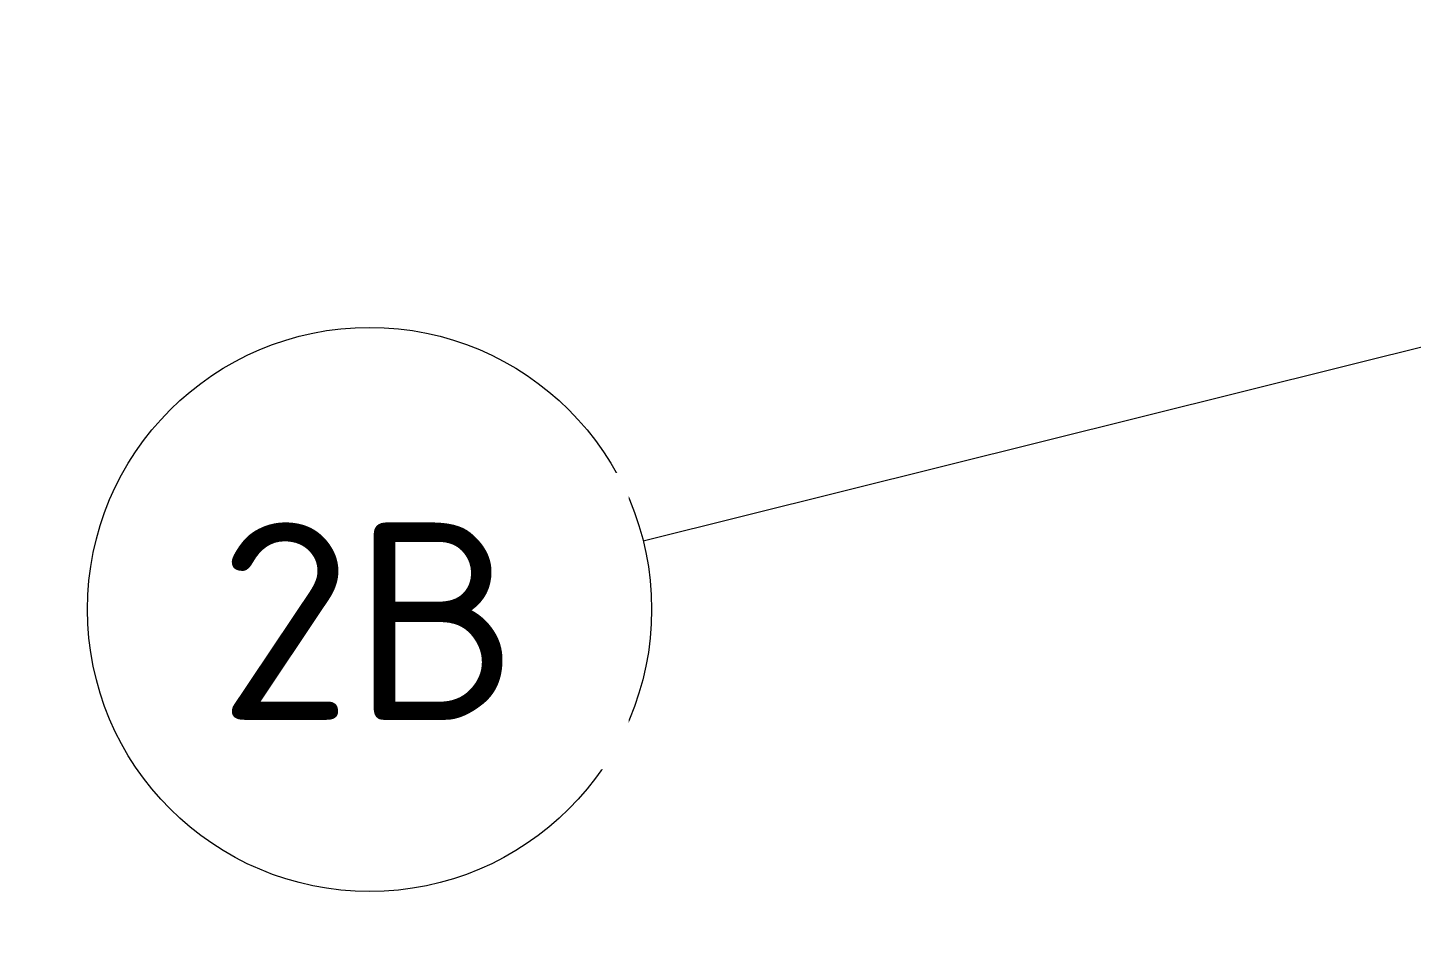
# Model space of a CAD drawing. Header units: millimetres. Extents: x 665 to 246729, y 5858 to 4056708.
# Drawn here: x 24605 to 29510, y 4015761 to 4019036 of the extents above; entities that cross this region are included whole.
import ezdxf

# ---------------------------------------------------------------- set-up
doc = ezdxf.new("R2010")
doc.units = ezdxf.units.MM
doc.layers.add('Z-030-M_GRID', color=191, linetype='Continuous', lineweight=13)
doc.layers.add('Z-033_T_GRIDREF', color=31, linetype='Continuous', lineweight=13)
doc.styles.add('ISOCPEUR_2', font='isocpeur.ttf', dxfattribs={"height": 700})

# ---------------------------------------------------------------- blocks, each defined once
blk = doc.blocks.new('Grid - NRP_Grid-Head-320187-S6_001 - UPPER ROOF FRAMING - PART 3')
at = {"layer": 'Z-033_T_GRIDREF'}
blk.add_circle((0, 0), 5, dxfattribs=at)

msp = doc.modelspace()

# ---------------------------------------------------------------- linework, layer by layer
at = {"layer": 'Z-030-M_GRID'}
msp.add_line((34092.9, 4019035.9), (26787.1, 4017215.3), dxfattribs=at)

# ---------------------------------------------------------------- block references
at = {"layer": 'Z-033_T_GRIDREF', "xscale": 199.9999999999999, "yscale": 199.9999999999999, "zscale": 199.9999999999999, "rotation": 103.9934690902149}
msp.add_blockref('Grid - NRP_Grid-Head-320187-S6_001 - UPPER ROOF FRAMING - PART 3', (25816.7, 4016973.5), dxfattribs=at)

# ---------------------------------------------------------------- next in the draw order: texts
at = {"layer": 'Z-033_T_GRIDREF', "insert": (25278.2, 4017282), "char_height": 700, "width": 1282.7, "attachment_point": 1, "style": 'ISOCPEUR_2', "bg_fill": 3, "box_fill_scale": 1.25, "bg_fill_color": 256, "bg_fill_true_color": 13158600, "bg_fill_transparency": 0}
msp.add_mtext('2B', dxfattribs=at)

doc.saveas('drawing.dxf')
